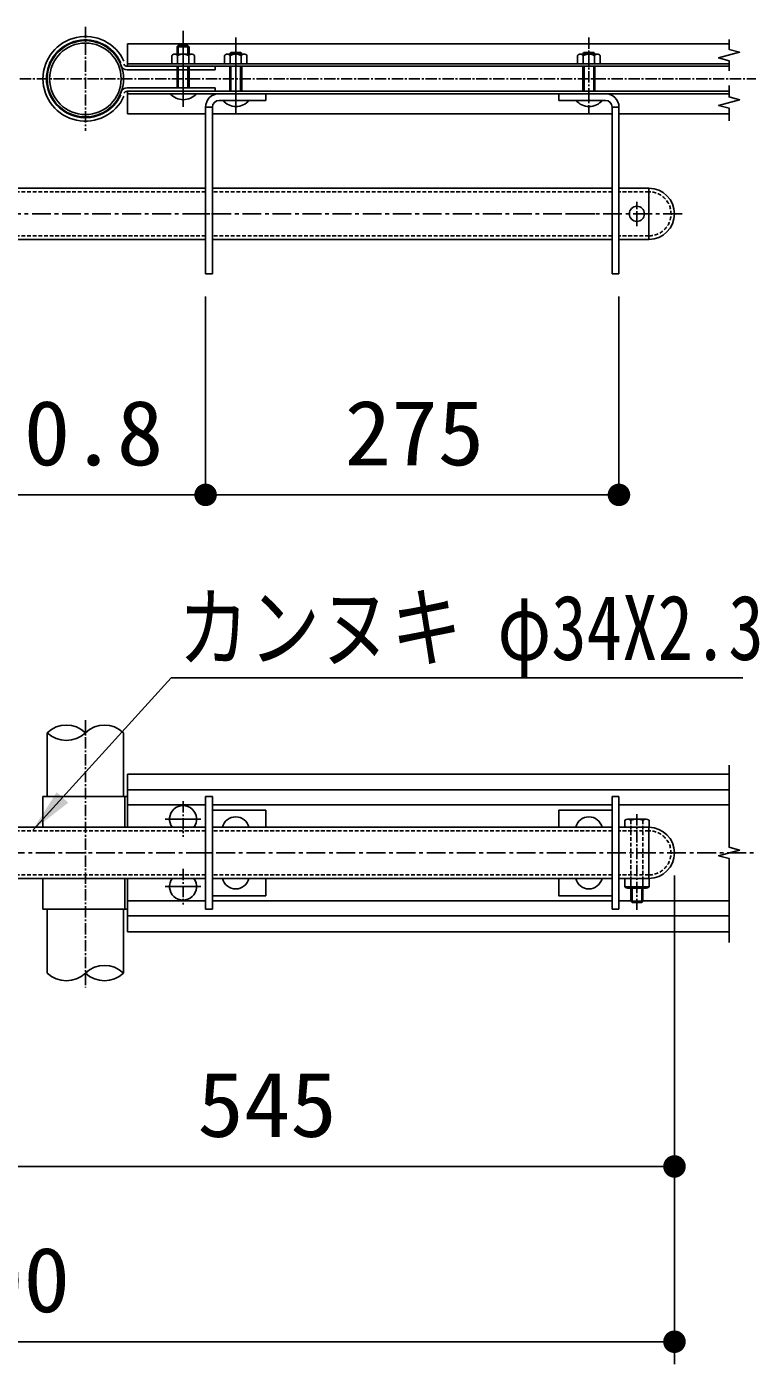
# Model space of a CAD drawing. Units: millimetres, scale not verified, with parts at other scales. Extents: x -5940 to 5940, y -4200 to 4200.
# Drawn here: x 4008 to 4966, y 470 to 2251 of the extents above; entities that cross this region are included whole.
import ezdxf
from ezdxf.enums import TextEntityAlignment as Align

# ---------------------------------------------------------------- set-up
doc = ezdxf.new("R2010")
doc.units = ezdxf.units.MM
doc.header["$LTSCALE"] = 20
for name, pattern in [('USER1', [2, 1.25, -0.25, 0.25, -0.25]), ('USER2', [0.375, 0.25, -0.125]), ('USER3', [1.125, 0.75, -0.125, 0.125, -0.125])]:
    doc.linetypes.add(name, pattern=pattern)
for name, color, linetype, lineweight in [('0-1_SUNPOU', 1, 'Continuous', 25), ('0-3_6文字', 7, 'Continuous', 25), ('0-A_7詳細', 7, 'Continuous', 25)]:
    doc.layers.add(name, color=color, linetype=linetype, lineweight=lineweight)
doc.styles.add('ＭＳ ゴシック', font='')
doc.styles.get('ＭＳ ゴシック').set_extended_font_data('MS Gothic')

# ---------------------------------------------------------------- blocks, each defined once
blk = doc.blocks.new('M1')
at = {"layer": '0-1_SUNPOU'}
blk.add_line((-5, 0), (-38.576, 0), dxfattribs=at)
for points in [[(0, 0), (-5, 0), (-4.961, 0.627)], [(0, 0), (-4.961, -0.627), (-5, 0)], [(0, 0), (-4.961, 0.627), (-4.843, 1.243)], [(0, 0), (-4.843, -1.243), (-4.961, -0.627)], [(0, 0), (-4.843, 1.243), (-4.649, 1.841)], [(0, 0), (-4.649, -1.841), (-4.843, -1.243)], [(0, 0), (-4.649, 1.841), (-4.382, 2.409)], [(0, 0), (-4.382, -2.409), (-4.649, -1.841)], [(0, 0), (-4.382, 2.409), (-4.045, 2.939)], [(0, 0), (-4.045, -2.939), (-4.382, -2.409)], [(0, 0), (-4.045, 2.939), (-3.645, 3.423)], [(0, 0), (-3.645, -3.423), (-4.045, -2.939)], [(0, 0), (-3.645, 3.423), (-3.187, 3.853)], [(0, 0), (-3.187, -3.853), (-3.645, -3.423)], [(0, 0), (-3.187, 3.853), (-2.679, 4.222)], [(0, 0), (-2.679, -4.222), (-3.187, -3.853)], [(0, 0), (-2.679, 4.222), (-2.129, 4.524)], [(0, 0), (-2.129, -4.524), (-2.679, -4.222)], [(0, 0), (-2.129, 4.524), (-1.545, 4.755)], [(0, 0), (-1.545, -4.755), (-2.129, -4.524)], [(0, 0), (-1.545, 4.755), (-0.937, 4.911)], [(0, 0), (-0.937, -4.911), (-1.545, -4.755)], [(0, 0), (-0.937, 4.911), (-0.314, 4.99)], [(0, 0), (-0.314, -4.99), (-0.937, -4.911)], [(0, 0), (-0.314, 4.99), (0.314, 4.99)], [(0, 0), (0.314, -4.99), (-0.314, -4.99)], [(0, 0), (0.314, 4.99), (0.937, 4.911)], [(0, 0), (0.937, 4.911), (1.545, 4.755)], [(0, 0), (1.545, 4.755), (2.129, 4.524)], [(0, 0), (2.129, 4.524), (2.679, 4.222)], [(0, 0), (2.679, 4.222), (3.187, 3.853)], [(0, 0), (3.187, 3.853), (3.645, 3.423)], [(0, 0), (3.645, 3.423), (4.045, 2.939)], [(0, 0), (4.045, 2.939), (4.382, 2.409)], [(0, 0), (4.382, 2.409), (4.649, 1.841)], [(0, 0), (4.649, 1.841), (4.843, 1.243)], [(0, 0), (4.843, 1.243), (4.961, 0.627)], [(0, 0), (4.961, 0.627), (5, 0)], [(0, 0), (0.937, -4.911), (0.314, -4.99)], [(0, 0), (1.545, -4.755), (0.937, -4.911)], [(0, 0), (2.129, -4.524), (1.545, -4.755)], [(0, 0), (2.679, -4.222), (2.129, -4.524)], [(0, 0), (3.187, -3.853), (2.679, -4.222)], [(0, 0), (3.645, -3.423), (3.187, -3.853)], [(0, 0), (4.045, -2.939), (3.645, -3.423)], [(0, 0), (4.382, -2.409), (4.045, -2.939)], [(0, 0), (4.649, -1.841), (4.382, -2.409)], [(0, 0), (4.843, -1.243), (4.649, -1.841)], [(0, 0), (4.961, -0.627), (4.843, -1.243)], [(0, 0), (5, 0), (4.961, -0.627)]]:
    blk.add_solid(points, dxfattribs=at)

msp = doc.modelspace()

# ---------------------------------------------------------------- linework, layer by layer
at = {"layer": '0-A_7詳細', "color": 1, "linetype": 'USER3'}
for p, q in [((4085.52, 2250.99), (4085.52, 2112.39)), ((4755.52, 2236.67), (4755.52, 2135.18)), ((2985.74, 2181.69), (4978.39, 2181.69)), ((4819.42, 1985.59), (4819.42, 2018.03)), ((4268.48, 2001.89), (4232.11, 2001.89)), ((4727.25, 2001.89), (4763.62, 2001.89)), ((4085.52, 1327.51), (4085.52, 971.85)), ((4215.52, 1219.72), (4215.52, 1172.35)), ((4819.42, 1202.52), (4819.42, 1074.65)), ((4236.13, 1151.03), (4254.52, 1151.03)), ((4804.9, 1151.03), (4786.52, 1151.03)), ((4215.52, 1129.72), (4215.52, 1082.35))]:
    msp.add_line(p, q, dxfattribs=at)
at = {"layer": '0-A_7詳細', "color": 1}
for p, q in [((4215.52, 2245.67), (4215.52, 2144.18)), ((4285.52, 2236.67), (4285.52, 2135.18)), ((4245.52, 1891.89), (4245.52, 1627.69)), ((4245.52, 1891.89), (4245.52, 1627.69)), ((4795.52, 1891.89), (4795.52, 1627.69)), ((3843.92, 1627.69), (4185.52, 1627.69)), ((4305.52, 1627.69), (4735.52, 1627.69)), ((4191.83, 1196.03), (4239.2, 1196.03)), ((4191.83, 1106.03), (4239.2, 1106.03)), ((4869.42, 1121.03), (4869.42, 470.13)), ((4869.42, 1121.03), (4869.42, 733.51)), ((3839.42, 733.51), (4809.42, 733.51)), ((3129.42, 500.13), (4809.42, 500.13))]:
    msp.add_line(p, q, dxfattribs=at)
at = {"layer": '0-A_7詳細'}
for p, q in [((4141.52, 2228.29), (4942.06, 2228.29)), ((4141.52, 2198.29), (4141.52, 2228.29)), ((4200.52, 2201.49), (4200.52, 2212.89)), ((4226.88, 2214.49), (4204.01, 2214.49)), ((4223.52, 2224.29), (4207.52, 2224.29)), ((4207.52, 2224.29), (4207.52, 2214.49)), ((4208.02, 2201.49), (4208.02, 2212.89)), ((4221.92, 2225.89), (4209.12, 2225.89)), ((4221.92, 2225.89), (4223.52, 2224.29)), ((4221.92, 2225.89), (4221.92, 2214.49)), ((4223.02, 2201.49), (4223.02, 2212.89)), ((4223.52, 2224.29), (4223.52, 2214.49)), ((4230.52, 2201.49), (4230.52, 2212.89)), ((4270.52, 2201.49), (4270.52, 2212.89)), ((4296.88, 2214.49), (4274.01, 2214.49)), ((4277.52, 2215.29), (4279.12, 2216.89)), ((4277.52, 2215.29), (4277.52, 2214.49)), ((4293.52, 2215.29), (4277.52, 2215.29)), ((4278.02, 2201.49), (4278.02, 2212.89)), ((4291.92, 2216.89), (4279.12, 2216.89)), ((4279.12, 2216.89), (4279.12, 2214.49)), ((4291.92, 2216.89), (4291.92, 2214.49)), ((4291.92, 2216.89), (4293.52, 2215.29)), ((4293.02, 2201.49), (4293.02, 2212.89)), ((4293.52, 2215.29), (4293.52, 2214.49)), ((4300.52, 2201.49), (4300.52, 2212.89)), ((4740.52, 2201.49), (4740.52, 2212.89)), ((4766.88, 2214.49), (4744.01, 2214.49)), ((4763.52, 2215.29), (4747.52, 2215.29)), ((4747.52, 2215.29), (4747.52, 2214.49)), ((4748.02, 2201.49), (4748.02, 2212.89)), ((4761.92, 2216.89), (4749.12, 2216.89)), ((4761.92, 2216.89), (4763.52, 2215.29)), ((4761.92, 2216.89), (4761.92, 2214.49)), ((4763.02, 2201.49), (4763.02, 2212.89)), ((4763.52, 2215.29), (4763.52, 2214.49)), ((4770.52, 2201.49), (4770.52, 2212.89)), ((4141.07, 2201.49), (4942.06, 2201.49)), ((4141.07, 2198.29), (4942.06, 2198.29)), ((4141.07, 2193.69), (4258.02, 2193.69)), ((4200.52, 2201.49), (4230.52, 2201.49)), ((4207.52, 2197.69), (4207.52, 2169.69)), ((4209.12, 2197.69), (4209.12, 2169.69)), ((4221.92, 2197.69), (4221.92, 2169.69)), ((4223.52, 2197.69), (4223.52, 2169.69)), ((4258.02, 2193.69), (4258.02, 2198.29)), ((4277.52, 2198.29), (4277.52, 2165.09)), ((4279.12, 2198.29), (4279.12, 2165.09)), ((4291.92, 2198.29), (4291.92, 2165.09)), ((4293.52, 2198.29), (4293.52, 2165.09)), ((4747.52, 2198.29), (4747.52, 2165.09)), ((4749.12, 2198.29), (4749.12, 2165.09)), ((4761.92, 2198.29), (4761.92, 2165.09)), ((4763.52, 2198.29), (4763.52, 2165.09)), ((4141.07, 2169.69), (4258.02, 2169.69)), ((4141.07, 2165.09), (4942.06, 2165.09)), ((4141.07, 2161.89), (4942.06, 2161.89)), ((4141.52, 2135.09), (4141.52, 2165.09)), ((4258.02, 2165.09), (4258.02, 2169.69)), ((4325.52, 2161.89), (4263.52, 2161.89)), ((4325.52, 2152.89), (4325.52, 2161.89)), ((4715.52, 2161.89), (4777.52, 2161.89)), ((4715.52, 2152.89), (4715.52, 2161.89)), ((4245.52, 1921.89), (4245.52, 2143.89)), ((4254.52, 2143.89), (4245.52, 2143.89)), ((4254.52, 1921.89), (4254.52, 2143.89)), ((4325.52, 2152.89), (4263.52, 2152.89)), ((4715.52, 2152.89), (4777.52, 2152.89)), ((4786.52, 1921.89), (4786.52, 2143.89)), ((4786.52, 2143.89), (4795.52, 2143.89)), ((4795.52, 1921.89), (4795.52, 2143.89)), ((4141.52, 2135.09), (4245.52, 2135.09)), ((4254.52, 2135.09), (4786.52, 2135.09)), ((4795.52, 2135.09), (4942.06, 2135.09)), ((4245.52, 2035.89), (3783.92, 2035.89)), ((4786.52, 2035.89), (4254.52, 2035.89)), ((4835.42, 2035.89), (4795.52, 2035.89)), ((4835.42, 2035.89), (4835.42, 1967.89)), ((4245.52, 1967.89), (3783.92, 1967.89)), ((4786.52, 1967.89), (4254.52, 1967.89)), ((4835.42, 1967.89), (4795.52, 1967.89)), ((4254.52, 1921.89), (4245.52, 1921.89)), ((4786.52, 1921.89), (4795.52, 1921.89)), ((4034.72, 1226.03), (4034.72, 1311.03)), ((4136.32, 1226.03), (4136.32, 1311.03)), ((4141.52, 1256.03), (4942.06, 1256.03)), ((4141.52, 1256.03), (4141.52, 1185.03)), ((4141.52, 1235.03), (4942.06, 1235.03)), ((4029.12, 1226.03), (4141.52, 1226.03)), ((4029.12, 1226.03), (4029.12, 1185.03)), ((4138.02, 1226.03), (4138.02, 1185.03)), ((4141.52, 1215.03), (4245.52, 1215.03)), ((4245.52, 1076.03), (4245.52, 1226.03)), ((4245.52, 1226.03), (4254.52, 1226.03)), ((4254.52, 1076.03), (4254.52, 1226.03)), ((4254.52, 1215.03), (4786.52, 1215.03)), ((4786.52, 1076.03), (4786.52, 1226.03)), ((4795.52, 1226.03), (4786.52, 1226.03)), ((4795.52, 1076.03), (4795.52, 1226.03)), ((4795.52, 1215.03), (4942.06, 1215.03)), ((4254.52, 1208.03), (4325.52, 1208.03)), ((4325.52, 1185.03), (4325.52, 1208.03)), ((4786.52, 1208.03), (4715.52, 1208.03)), ((4715.52, 1185.03), (4715.52, 1208.03)), ((4803.22, 1194.43), (4803.22, 1185.03)), ((4831.54, 1196.03), (4807.01, 1196.03)), ((4835.62, 1194.43), (4835.62, 1185.03)), ((4245.52, 1185.03), (3783.92, 1185.03)), ((4786.52, 1185.03), (4254.52, 1185.03)), ((4835.42, 1185.03), (4795.52, 1185.03)), ((4835.42, 1185.03), (4835.42, 1117.03)), ((4245.52, 1117.03), (3783.92, 1117.03)), ((4029.12, 1117.03), (4029.12, 1076.03)), ((4138.02, 1117.03), (4138.02, 1076.03)), ((4141.52, 1117.03), (4141.52, 1046.03)), ((4786.52, 1117.03), (4254.52, 1117.03)), ((4325.52, 1094.03), (4325.52, 1117.03)), ((4835.42, 1117.03), (4795.52, 1117.03)), ((4803.22, 1117.03), (4803.22, 1105.63)), ((4835.62, 1105.63), (4803.22, 1105.63)), ((4811.42, 1117.03), (4811.42, 1105.63)), ((4827.42, 1117.03), (4827.42, 1105.63)), ((4835.62, 1117.03), (4835.62, 1105.63)), ((4141.52, 1087.03), (4245.52, 1087.03)), ((4254.52, 1094.03), (4325.52, 1094.03)), ((4254.52, 1087.03), (4786.52, 1087.03)), ((4795.52, 1087.03), (4811.42, 1087.03)), ((4832.28, 1104.03), (4807.11, 1104.03)), ((4811.42, 1104.03), (4811.42, 1086.63)), ((4827.42, 1086.63), (4811.42, 1086.63)), ((4813.02, 1085.03), (4811.42, 1086.63)), ((4813.02, 1104.03), (4813.02, 1085.03)), ((4825.82, 1104.03), (4825.82, 1085.03)), ((4825.82, 1085.03), (4827.42, 1086.63)), ((4827.42, 1104.03), (4827.42, 1086.63)), ((4827.42, 1087.03), (4942.06, 1087.03)), ((4029.12, 1076.03), (4141.52, 1076.03)), ((4034.72, 991.03), (4034.72, 1076.03)), ((4136.32, 991.03), (4136.32, 1076.03)), ((4245.52, 1076.03), (4254.52, 1076.03)), ((4795.52, 1076.03), (4786.52, 1076.03)), ((4825.82, 1085.03), (4813.02, 1085.03)), ((4141.52, 1067.03), (4942.06, 1067.03)), ((4141.52, 1046.03), (4942.06, 1046.03))]:
    msp.add_line(p, q, dxfattribs=at)
at = {"layer": '0-A_7詳細', "linetype": 'USER2'}
for p, q in [((4245.52, 2031.29), (3783.92, 2031.29)), ((4786.52, 2031.29), (4254.52, 2031.29)), ((4835.42, 2031.29), (4795.52, 2031.29)), ((4245.52, 1972.49), (3783.92, 1972.49)), ((4786.52, 1972.49), (4254.52, 1972.49)), ((4835.42, 1972.49), (4795.52, 1972.49)), ((4811.42, 1194.43), (4811.42, 1117.03)), ((4827.42, 1194.43), (4827.42, 1117.03)), ((4245.52, 1180.43), (3783.92, 1180.43)), ((4786.52, 1180.43), (4254.52, 1180.43)), ((4835.42, 1180.43), (4795.52, 1180.43)), ((4245.52, 1121.63), (3783.92, 1121.63)), ((4786.52, 1121.63), (4254.52, 1121.63)), ((4835.42, 1121.63), (4795.52, 1121.63))]:
    msp.add_line(p, q, dxfattribs=at)
at = {"layer": '0-A_7詳細', "color": 1, "linetype": 'USER1'}
for p, q in [((4879.56, 2001.89), (3064.08, 2001.89)), ((2979.7, 1151.03), (4978.39, 1151.03))]:
    msp.add_line(p, q, dxfattribs=at)
at = {"layer": '0-A_7詳細'}
for points in [[(4942.06, 2234.05), (4942.06, 2220.79), (4956.06, 2217.04), (4928.07, 2209.54), (4942.06, 2205.79), (4942.06, 2192.44)], [(4207.52, 2224.29), (4209.12, 2225.89), (4209.12, 2214.49)], [(4747.52, 2215.29), (4749.12, 2216.89), (4749.12, 2214.49)], [(4942.06, 2172.7), (4942.06, 2157.59), (4956.06, 2153.84), (4928.07, 2146.34), (4942.06, 2142.59), (4942.06, 2125.76)], [(4960.4, 1383.91), (4199.68, 1383.91), (4016.06, 1181.91)], [(4942.06, 1267.76), (4942.06, 1158.53), (4956.06, 1154.78), (4928.07, 1147.28), (4942.06, 1143.53), (4942.06, 1031.75)], [(4786.52, 1094.03), (4715.52, 1094.03), (4715.52, 1117.03)]]:
    msp.add_lwpolyline(points, dxfattribs=at)
for centre, radius in [((4085.52, 2181.69), 50.8), ((4085.52, 2181.69), 47.6), ((4819.42, 2001.89), 10)]:
    msp.add_circle(centre, radius, dxfattribs=at)
for centre, radius, start, end in [((4085.52, 2181.69), 56.4, 24.40065, 335.59935), ((4085.52, 2181.69), 51.8, 24.40065, 335.59935), ((4204.27, 2209.32), 5.18, 43.62212, 136.37788), ((4215.52, 2196.11), 18.38, 65.91485, 114.08515), ((4226.77, 2209.3), 5.19, 43.75516, 136.24484), ((4274.27, 2209.32), 5.18, 43.62212, 136.37788), ((4285.52, 2196.11), 18.38, 65.91485, 114.08515), ((4296.77, 2209.3), 5.19, 43.75516, 136.24484), ((4744.27, 2209.32), 5.18, 43.62212, 136.37788), ((4755.52, 2196.11), 18.38, 65.91485, 114.08515), ((4766.77, 2209.3), 5.19, 43.75516, 136.24484), ((4141.07, 2202.89), 9.2, 204.40065, 270), ((4141.07, 2202.89), 4.6, 204.40065, 270), ((4141.07, 2160.49), 9.2, 90, 155.59935), ((4141.07, 2160.49), 4.6, 90, 155.59935), ((4215.93, 2177.21), 23.32, 221.06115, 318.93885), ((4263.52, 2143.89), 18, 90, 180), ((4777.52, 2143.89), 18, 0, 90), ((4263.52, 2143.89), 9, 90, 180), ((4285.93, 2168.21), 23.32, 221.06115, 318.93885), ((4755.93, 2168.21), 23.32, 221.06115, 318.93885), ((4777.52, 2143.89), 9, 0, 90), ((4835.42, 2001.89), 34, 270, 90), ((4060.12, 1284.49), 36.74, 46.26576, 133.73424), ((4110.92, 1284.49), 36.74, 46.26576, 133.73424), ((4060.12, 1337.58), 36.74, 226.26576, 313.73424), ((4215.52, 1196.03), 18, 322.33011, 217.66989), ((4285.52, 1181.03), 18, 12.83959, 167.16041), ((4755.52, 1181.03), 18, 12.83959, 167.16041), ((4807.32, 1190.01), 6.03, 47.18249, 132.81751), ((4819.42, 1175.23), 20.8, 67.38014, 112.61986), ((4831.52, 1189.98), 6.05, 47.363, 132.637), ((4835.42, 1151.03), 34, 270, 90), ((4215.52, 1106.03), 18, 142.33011, 37.66989), ((4285.52, 1121.03), 18, 192.83959, 347.16041), ((4755.52, 1121.03), 18, 192.83959, 347.16041), ((4807.32, 1110.07), 6.04, 227.28053, 312.71947), ((4819.42, 1124.83), 20.8, 247.38014, 292.61986), ((4831.52, 1109.9), 5.92, 226.1605, 313.8395), ((4110.92, 964.49), 36.74, 46.26576, 133.73424), ((4060.12, 1017.58), 36.74, 226.26576, 313.73424), ((4110.92, 1017.58), 36.74, 226.26576, 313.73424)]:
    msp.add_arc(centre, radius, start, end, dxfattribs=at)
at = {"layer": '0-A_7詳細', "linetype": 'USER2'}
for centre in [(4835.42, 2001.89), (4835.42, 1151.03)]:
    msp.add_arc(centre, 29.4, 270, 90, dxfattribs=at)
at = {"layer": '0-A_7詳細'}
msp.add_solid([(4014.72, 1180.43), (4047.36, 1231.84), (4062.78, 1217.82)], dxfattribs=at)

# ---------------------------------------------------------------- block references
at = {"layer": '0-A_7詳細', "xscale": 3, "yscale": 3}
for p in [(4245.52, 1627.69), (4795.52, 1627.69), (4869.42, 733.51), (4869.42, 500.13)]:
    msp.add_blockref('M1', p, dxfattribs=at)
at = {"layer": '0-A_7詳細', "xscale": 3, "yscale": 3, "rotation": 180}
msp.add_blockref('M1', (4245.52, 1627.69), dxfattribs=at)

# ---------------------------------------------------------------- texts
at = {"layer": '0-3_6文字', "style": 'ＭＳ ゴシック', "width": 0.8}
msp.add_text('カンヌキ φ34X2.3', height=86.59, dxfattribs=at).set_placement((4208.78, 1381.83), align=Align.BOTTOM_LEFT)
at = {"layer": '0-A_7詳細', "style": 'ＭＳ ゴシック', "width": 1.05}
for s, p in [('230.8', (3879.72, 1641.04)), ('275', (4430.52, 1641.04)), ('545', (4234.42, 746.85)), ('900', (3879.42, 513.47))]:
    msp.add_text(s, height=86.66, dxfattribs=at).set_placement(p, align=Align.BOTTOM_LEFT)

doc.saveas('drawing.dxf')
